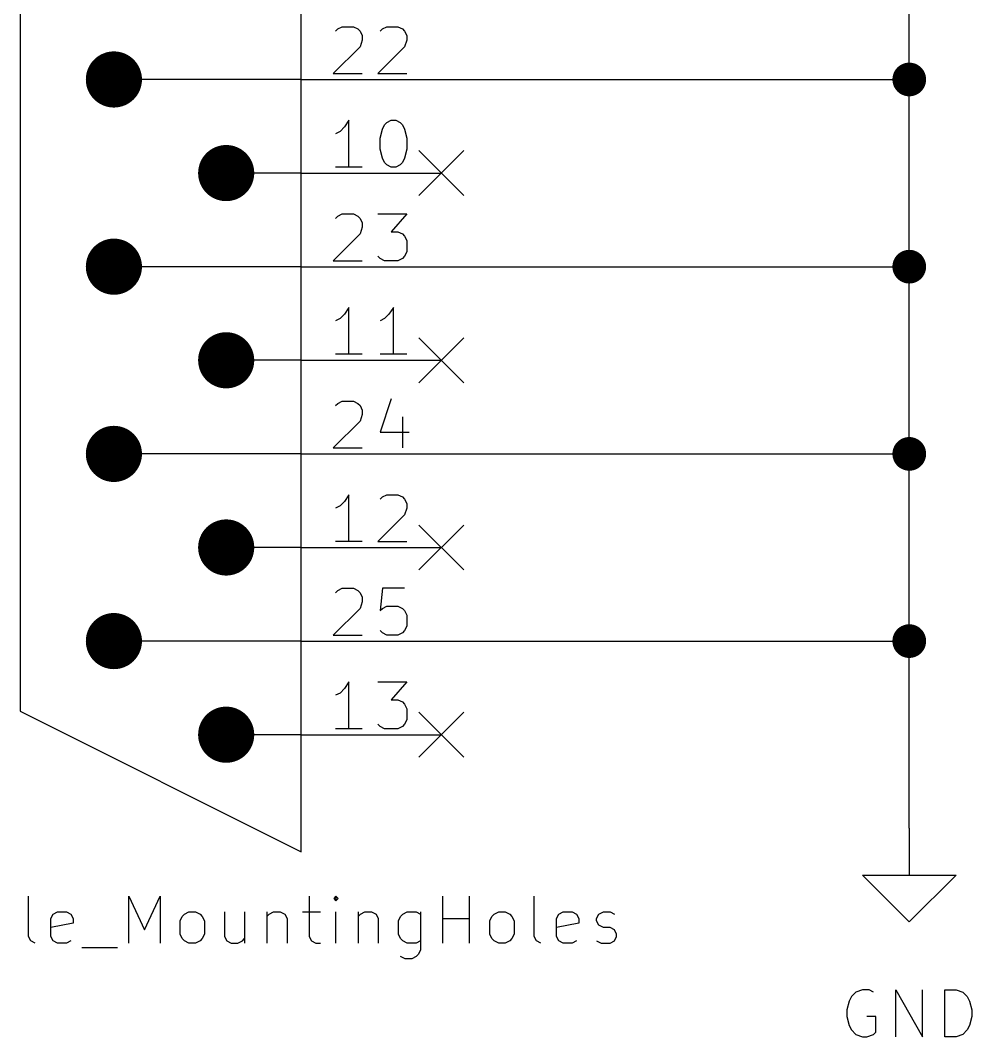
# Model space of a CAD drawing. Extents: x 0.3 to 16.3, y -11.7 to -0.2.
# Drawn here: x 10.325 to 11.342, y -3.373 to -2.287 of the extents above; entities that cross this region are included whole.
import ezdxf

# ---------------------------------------------------------------- set-up
doc = ezdxf.new("R2010")
doc.units = 0
doc.header["$MEASUREMENT"] = 0
doc.layers.add('BLACK', color=7, linetype='CONTINUOUS')

msp = doc.modelspace()

# ---------------------------------------------------------------- linework, layer by layer
at = {"layer": 'BLACK', "linetype": 'CONTINUOUS'}
for p, q in [((10.625, -3.175), (10.625, -0.525)), ((10.325, -0.675), (10.325, -3.025)), ((11.275, -2.35), (11.275, -2.15)), ((10.6619, -2.29838), (10.6643, -2.296)), ((10.6619, -2.29838), (10.6643, -2.296)), ((10.6643, -2.296), (10.669, -2.29362)), ((10.6643, -2.296), (10.669, -2.29362)), ((10.669, -2.29362), (10.6809, -2.29362)), ((10.669, -2.29362), (10.6809, -2.29362)), ((10.6809, -2.29362), (10.6857, -2.296)), ((10.6809, -2.29362), (10.6857, -2.296)), ((10.6857, -2.296), (10.6881, -2.29838)), ((10.6857, -2.296), (10.6881, -2.29838)), ((10.6881, -2.29838), (10.6905, -2.30314)), ((10.6881, -2.29838), (10.6905, -2.30314)), ((10.7095, -2.29838), (10.7119, -2.296)), ((10.7095, -2.29838), (10.7119, -2.296)), ((10.7119, -2.296), (10.7167, -2.29362)), ((10.7119, -2.296), (10.7167, -2.29362)), ((10.7167, -2.29362), (10.7286, -2.29362)), ((10.7167, -2.29362), (10.7286, -2.29362)), ((10.7286, -2.29362), (10.7333, -2.296)), ((10.7286, -2.29362), (10.7333, -2.296)), ((10.7333, -2.296), (10.7357, -2.29838)), ((10.7333, -2.296), (10.7357, -2.29838)), ((10.7357, -2.29838), (10.7381, -2.30314)), ((10.7357, -2.29838), (10.7381, -2.30314)), ((10.6905, -2.3079), (10.6881, -2.31505)), ((10.6905, -2.3079), (10.6881, -2.31505)), ((10.6905, -2.30314), (10.6905, -2.3079)), ((10.6905, -2.30314), (10.6905, -2.3079)), ((10.7381, -2.3079), (10.7357, -2.31505)), ((10.7381, -2.3079), (10.7357, -2.31505)), ((10.7381, -2.30314), (10.7381, -2.3079)), ((10.7381, -2.30314), (10.7381, -2.3079)), ((10.6881, -2.31505), (10.6595, -2.34362)), ((10.6881, -2.31505), (10.6595, -2.34362)), ((10.7357, -2.31505), (10.7071, -2.34362)), ((10.7357, -2.31505), (10.7071, -2.34362)), ((10.6595, -2.34362), (10.6905, -2.34362)), ((10.6595, -2.34362), (10.6905, -2.34362)), ((10.7071, -2.34362), (10.7381, -2.34362)), ((10.7071, -2.34362), (10.7381, -2.34362)), ((10.625, -2.35), (10.455, -2.35)), ((10.625, -2.35), (10.775, -2.35)), ((10.625, -2.35), (10.775, -2.35)), ((10.775, -2.35), (11.275, -2.35)), ((11.275, -2.55), (11.275, -2.35)), ((10.6762, -2.39362), (10.6714, -2.40076)), ((10.6762, -2.39362), (10.6714, -2.40076)), ((10.6762, -2.44362), (10.6762, -2.39362)), ((10.6762, -2.44362), (10.6762, -2.39362)), ((10.7119, -2.40314), (10.7143, -2.39838)), ((10.7119, -2.40314), (10.7143, -2.39838)), ((10.7143, -2.39838), (10.7167, -2.396)), ((10.7143, -2.39838), (10.7167, -2.396)), ((10.7167, -2.396), (10.7214, -2.39362)), ((10.7167, -2.396), (10.7214, -2.39362)), ((10.7214, -2.39362), (10.7262, -2.39362)), ((10.7214, -2.39362), (10.7262, -2.39362)), ((10.7262, -2.39362), (10.7309, -2.396)), ((10.7262, -2.39362), (10.7309, -2.396)), ((10.7309, -2.396), (10.7333, -2.39838)), ((10.7309, -2.396), (10.7333, -2.39838)), ((10.7333, -2.39838), (10.7357, -2.40314)), ((10.7333, -2.39838), (10.7357, -2.40314)), ((10.6667, -2.40552), (10.6619, -2.4079)), ((10.6667, -2.40552), (10.6619, -2.4079)), ((10.6714, -2.40076), (10.6667, -2.40552)), ((10.6714, -2.40076), (10.6667, -2.40552)), ((10.7095, -2.41267), (10.7119, -2.40314)), ((10.7095, -2.41267), (10.7119, -2.40314)), ((10.7357, -2.40314), (10.7381, -2.41267)), ((10.7357, -2.40314), (10.7381, -2.41267)), ((10.7095, -2.42457), (10.7095, -2.41267)), ((10.7095, -2.42457), (10.7095, -2.41267)), ((10.7381, -2.41267), (10.7381, -2.42457)), ((10.7381, -2.41267), (10.7381, -2.42457)), ((10.7119, -2.43409), (10.7095, -2.42457)), ((10.7119, -2.43409), (10.7095, -2.42457)), ((10.7381, -2.42457), (10.7357, -2.43409)), ((10.7381, -2.42457), (10.7357, -2.43409)), ((10.751, -2.426), (10.799, -2.474)), ((10.799, -2.426), (10.751, -2.474)), ((10.7143, -2.43885), (10.7119, -2.43409)), ((10.7143, -2.43885), (10.7119, -2.43409)), ((10.7167, -2.44124), (10.7143, -2.43885)), ((10.7167, -2.44124), (10.7143, -2.43885)), ((10.7214, -2.44362), (10.7167, -2.44124)), ((10.7214, -2.44362), (10.7167, -2.44124)), ((10.7309, -2.44124), (10.7262, -2.44362)), ((10.7309, -2.44124), (10.7262, -2.44362)), ((10.7333, -2.43885), (10.7309, -2.44124)), ((10.7333, -2.43885), (10.7309, -2.44124)), ((10.7357, -2.43409), (10.7333, -2.43885)), ((10.7357, -2.43409), (10.7333, -2.43885)), ((10.625, -2.45), (10.575, -2.45)), ((10.625, -2.45), (10.775, -2.45)), ((10.625, -2.45), (10.775, -2.45)), ((10.6905, -2.44362), (10.6619, -2.44362)), ((10.6905, -2.44362), (10.6619, -2.44362)), ((10.7262, -2.44362), (10.7214, -2.44362)), ((10.7262, -2.44362), (10.7214, -2.44362)), ((10.6619, -2.49838), (10.6643, -2.496)), ((10.6619, -2.49838), (10.6643, -2.496)), ((10.6643, -2.496), (10.669, -2.49362)), ((10.6643, -2.496), (10.669, -2.49362)), ((10.669, -2.49362), (10.6809, -2.49362)), ((10.669, -2.49362), (10.6809, -2.49362)), ((10.6809, -2.49362), (10.6857, -2.496)), ((10.6809, -2.49362), (10.6857, -2.496)), ((10.6857, -2.496), (10.6881, -2.49838)), ((10.6857, -2.496), (10.6881, -2.49838)), ((10.7071, -2.49362), (10.7381, -2.49362)), ((10.7071, -2.49362), (10.7381, -2.49362)), ((10.7381, -2.49362), (10.7214, -2.51267)), ((10.7381, -2.49362), (10.7214, -2.51267)), ((10.6881, -2.49838), (10.6905, -2.50314)), ((10.6881, -2.49838), (10.6905, -2.50314)), ((10.6905, -2.5079), (10.6881, -2.51505)), ((10.6905, -2.5079), (10.6881, -2.51505)), ((10.6905, -2.50314), (10.6905, -2.5079)), ((10.6905, -2.50314), (10.6905, -2.5079)), ((10.6881, -2.51505), (10.6595, -2.54362)), ((10.6881, -2.51505), (10.6595, -2.54362)), ((10.7214, -2.51267), (10.7286, -2.51267)), ((10.7214, -2.51267), (10.7286, -2.51267)), ((10.7286, -2.51267), (10.7333, -2.51505)), ((10.7286, -2.51267), (10.7333, -2.51505)), ((10.7333, -2.51505), (10.7357, -2.51743)), ((10.7333, -2.51505), (10.7357, -2.51743)), ((10.7357, -2.51743), (10.7381, -2.52219)), ((10.7357, -2.51743), (10.7381, -2.52219)), ((10.7381, -2.52219), (10.7381, -2.53409)), ((10.7381, -2.52219), (10.7381, -2.53409)), ((10.7095, -2.54124), (10.7071, -2.53885)), ((10.7095, -2.54124), (10.7071, -2.53885)), ((10.7357, -2.53885), (10.7333, -2.54124)), ((10.7357, -2.53885), (10.7333, -2.54124)), ((10.7381, -2.53409), (10.7357, -2.53885)), ((10.7381, -2.53409), (10.7357, -2.53885)), ((10.625, -2.55), (10.455, -2.55)), ((10.625, -2.55), (10.775, -2.55)), ((10.625, -2.55), (10.775, -2.55)), ((10.6595, -2.54362), (10.6905, -2.54362)), ((10.6595, -2.54362), (10.6905, -2.54362)), ((10.7143, -2.54362), (10.7095, -2.54124)), ((10.7143, -2.54362), (10.7095, -2.54124)), ((10.7286, -2.54362), (10.7143, -2.54362)), ((10.7286, -2.54362), (10.7143, -2.54362)), ((10.7333, -2.54124), (10.7286, -2.54362)), ((10.7333, -2.54124), (10.7286, -2.54362)), ((10.775, -2.55), (11.275, -2.55)), ((11.275, -2.75), (11.275, -2.55)), ((10.6762, -2.59362), (10.6714, -2.60076)), ((10.6762, -2.59362), (10.6714, -2.60076)), ((10.6762, -2.64362), (10.6762, -2.59362)), ((10.6762, -2.64362), (10.6762, -2.59362)), ((10.7238, -2.59362), (10.719, -2.60076)), ((10.7238, -2.59362), (10.719, -2.60076)), ((10.7238, -2.64362), (10.7238, -2.59362)), ((10.7238, -2.64362), (10.7238, -2.59362)), ((10.6667, -2.60552), (10.6619, -2.6079)), ((10.6667, -2.60552), (10.6619, -2.6079)), ((10.6714, -2.60076), (10.6667, -2.60552)), ((10.6714, -2.60076), (10.6667, -2.60552)), ((10.7143, -2.60552), (10.7095, -2.6079)), ((10.7143, -2.60552), (10.7095, -2.6079)), ((10.719, -2.60076), (10.7143, -2.60552)), ((10.719, -2.60076), (10.7143, -2.60552)), ((10.751, -2.626), (10.799, -2.674)), ((10.799, -2.626), (10.751, -2.674)), ((10.6905, -2.64362), (10.6619, -2.64362)), ((10.6905, -2.64362), (10.6619, -2.64362)), ((10.7381, -2.64362), (10.7095, -2.64362)), ((10.7381, -2.64362), (10.7095, -2.64362)), ((10.625, -2.65), (10.575, -2.65)), ((10.625, -2.65), (10.775, -2.65)), ((10.625, -2.65), (10.775, -2.65)), ((10.7214, -2.69124), (10.7095, -2.72695)), ((10.7214, -2.69124), (10.7095, -2.72695)), ((10.6619, -2.69838), (10.6643, -2.696)), ((10.6619, -2.69838), (10.6643, -2.696)), ((10.6643, -2.696), (10.669, -2.69362)), ((10.6643, -2.696), (10.669, -2.69362)), ((10.669, -2.69362), (10.6809, -2.69362)), ((10.669, -2.69362), (10.6809, -2.69362)), ((10.6809, -2.69362), (10.6857, -2.696)), ((10.6809, -2.69362), (10.6857, -2.696)), ((10.6857, -2.696), (10.6881, -2.69838)), ((10.6857, -2.696), (10.6881, -2.69838)), ((10.6881, -2.69838), (10.6905, -2.70314)), ((10.6881, -2.69838), (10.6905, -2.70314)), ((10.6905, -2.70314), (10.6905, -2.7079)), ((10.6905, -2.70314), (10.6905, -2.7079)), ((10.6905, -2.7079), (10.6881, -2.71505)), ((10.6905, -2.7079), (10.6881, -2.71505)), ((10.7333, -2.71028), (10.7333, -2.74362)), ((10.7333, -2.71028), (10.7333, -2.74362)), ((10.6881, -2.71505), (10.6595, -2.74362)), ((10.6881, -2.71505), (10.6595, -2.74362)), ((10.7095, -2.72695), (10.7405, -2.72695)), ((10.7095, -2.72695), (10.7405, -2.72695)), ((10.6595, -2.74362), (10.6905, -2.74362)), ((10.6595, -2.74362), (10.6905, -2.74362)), ((10.625, -2.75), (10.455, -2.75)), ((10.625, -2.75), (10.775, -2.75)), ((10.625, -2.75), (10.775, -2.75)), ((10.775, -2.75), (11.275, -2.75)), ((11.275, -2.95), (11.275, -2.75)), ((10.6714, -2.80076), (10.6667, -2.80552)), ((10.6714, -2.80076), (10.6667, -2.80552)), ((10.6762, -2.79362), (10.6714, -2.80076)), ((10.6762, -2.79362), (10.6714, -2.80076)), ((10.6762, -2.84362), (10.6762, -2.79362)), ((10.6762, -2.84362), (10.6762, -2.79362)), ((10.7095, -2.79838), (10.7119, -2.796)), ((10.7095, -2.79838), (10.7119, -2.796)), ((10.7119, -2.796), (10.7167, -2.79362)), ((10.7119, -2.796), (10.7167, -2.79362)), ((10.7167, -2.79362), (10.7286, -2.79362)), ((10.7167, -2.79362), (10.7286, -2.79362)), ((10.7286, -2.79362), (10.7333, -2.796)), ((10.7286, -2.79362), (10.7333, -2.796)), ((10.7333, -2.796), (10.7357, -2.79838)), ((10.7333, -2.796), (10.7357, -2.79838)), ((10.7357, -2.79838), (10.7381, -2.80314)), ((10.7357, -2.79838), (10.7381, -2.80314)), ((10.6667, -2.80552), (10.6619, -2.8079)), ((10.6667, -2.80552), (10.6619, -2.8079)), ((10.7381, -2.8079), (10.7357, -2.81505)), ((10.7381, -2.8079), (10.7357, -2.81505)), ((10.7381, -2.80314), (10.7381, -2.8079)), ((10.7381, -2.80314), (10.7381, -2.8079)), ((10.7357, -2.81505), (10.7071, -2.84362)), ((10.7357, -2.81505), (10.7071, -2.84362)), ((10.751, -2.826), (10.799, -2.874)), ((10.799, -2.826), (10.751, -2.874)), ((10.6905, -2.84362), (10.6619, -2.84362)), ((10.6905, -2.84362), (10.6619, -2.84362)), ((10.7071, -2.84362), (10.7381, -2.84362)), ((10.7071, -2.84362), (10.7381, -2.84362)), ((10.625, -2.85), (10.575, -2.85)), ((10.625, -2.85), (10.775, -2.85)), ((10.625, -2.85), (10.775, -2.85)), ((10.6619, -2.89838), (10.6643, -2.896)), ((10.6619, -2.89838), (10.6643, -2.896)), ((10.6643, -2.896), (10.669, -2.89362)), ((10.6643, -2.896), (10.669, -2.89362)), ((10.669, -2.89362), (10.6809, -2.89362)), ((10.669, -2.89362), (10.6809, -2.89362)), ((10.6809, -2.89362), (10.6857, -2.896)), ((10.6809, -2.89362), (10.6857, -2.896)), ((10.6857, -2.896), (10.6881, -2.89838)), ((10.6857, -2.896), (10.6881, -2.89838)), ((10.6881, -2.89838), (10.6905, -2.90314)), ((10.6881, -2.89838), (10.6905, -2.90314)), ((10.7119, -2.89362), (10.7095, -2.91743)), ((10.7119, -2.89362), (10.7095, -2.91743)), ((10.7357, -2.89362), (10.7119, -2.89362)), ((10.7357, -2.89362), (10.7119, -2.89362)), ((10.6905, -2.9079), (10.6881, -2.91505)), ((10.6905, -2.9079), (10.6881, -2.91505)), ((10.6905, -2.90314), (10.6905, -2.9079)), ((10.6905, -2.90314), (10.6905, -2.9079)), ((10.6881, -2.91505), (10.6595, -2.94362)), ((10.6881, -2.91505), (10.6595, -2.94362)), ((10.7095, -2.91743), (10.7119, -2.91505)), ((10.7095, -2.91743), (10.7119, -2.91505)), ((10.7119, -2.91505), (10.7167, -2.91267)), ((10.7119, -2.91505), (10.7167, -2.91267)), ((10.7167, -2.91267), (10.7286, -2.91267)), ((10.7167, -2.91267), (10.7286, -2.91267)), ((10.7286, -2.91267), (10.7333, -2.91505)), ((10.7286, -2.91267), (10.7333, -2.91505)), ((10.7333, -2.91505), (10.7357, -2.91743)), ((10.7333, -2.91505), (10.7357, -2.91743)), ((10.7357, -2.91743), (10.7381, -2.92219)), ((10.7357, -2.91743), (10.7381, -2.92219)), ((10.7381, -2.92219), (10.7381, -2.93409)), ((10.7381, -2.92219), (10.7381, -2.93409)), ((10.7119, -2.94124), (10.7095, -2.93885)), ((10.7119, -2.94124), (10.7095, -2.93885)), ((10.7167, -2.94362), (10.7119, -2.94124)), ((10.7167, -2.94362), (10.7119, -2.94124)), ((10.7333, -2.94124), (10.7286, -2.94362)), ((10.7333, -2.94124), (10.7286, -2.94362)), ((10.7357, -2.93885), (10.7333, -2.94124)), ((10.7357, -2.93885), (10.7333, -2.94124)), ((10.7381, -2.93409), (10.7357, -2.93885)), ((10.7381, -2.93409), (10.7357, -2.93885)), ((10.625, -2.95), (10.455, -2.95)), ((10.625, -2.95), (10.775, -2.95)), ((10.625, -2.95), (10.775, -2.95)), ((10.6595, -2.94362), (10.6905, -2.94362)), ((10.6595, -2.94362), (10.6905, -2.94362)), ((10.7286, -2.94362), (10.7167, -2.94362)), ((10.7286, -2.94362), (10.7167, -2.94362)), ((10.775, -2.95), (11.275, -2.95)), ((11.275, -3.15), (11.275, -2.95)), ((10.6762, -2.99362), (10.6714, -3.00076)), ((10.6762, -2.99362), (10.6714, -3.00076)), ((10.6762, -3.04362), (10.6762, -2.99362)), ((10.6762, -3.04362), (10.6762, -2.99362)), ((10.7071, -2.99362), (10.7381, -2.99362)), ((10.7071, -2.99362), (10.7381, -2.99362)), ((10.7381, -2.99362), (10.7214, -3.01267)), ((10.7381, -2.99362), (10.7214, -3.01267)), ((10.6667, -3.00552), (10.6619, -3.0079)), ((10.6667, -3.00552), (10.6619, -3.0079)), ((10.6714, -3.00076), (10.6667, -3.00552)), ((10.6714, -3.00076), (10.6667, -3.00552)), ((10.7214, -3.01267), (10.7286, -3.01267)), ((10.7214, -3.01267), (10.7286, -3.01267)), ((10.7286, -3.01267), (10.7333, -3.01505)), ((10.7286, -3.01267), (10.7333, -3.01505)), ((10.7333, -3.01505), (10.7357, -3.01743)), ((10.7333, -3.01505), (10.7357, -3.01743)), ((10.7357, -3.01743), (10.7381, -3.02219)), ((10.7357, -3.01743), (10.7381, -3.02219)), ((10.325, -3.025), (10.625, -3.175)), ((10.7381, -3.02219), (10.7381, -3.03409)), ((10.7381, -3.02219), (10.7381, -3.03409)), ((10.751, -3.026), (10.799, -3.074)), ((10.799, -3.026), (10.751, -3.074)), ((10.7095, -3.04124), (10.7071, -3.03885)), ((10.7095, -3.04124), (10.7071, -3.03885)), ((10.7357, -3.03885), (10.7333, -3.04124)), ((10.7357, -3.03885), (10.7333, -3.04124)), ((10.7381, -3.03409), (10.7357, -3.03885)), ((10.7381, -3.03409), (10.7357, -3.03885)), ((10.625, -3.05), (10.575, -3.05)), ((10.625, -3.05), (10.775, -3.05)), ((10.625, -3.05), (10.775, -3.05)), ((10.6905, -3.04362), (10.6619, -3.04362)), ((10.6905, -3.04362), (10.6619, -3.04362)), ((10.7143, -3.04362), (10.7095, -3.04124)), ((10.7143, -3.04362), (10.7095, -3.04124)), ((10.7286, -3.04362), (10.7143, -3.04362)), ((10.7286, -3.04362), (10.7143, -3.04362)), ((10.7333, -3.04124), (10.7286, -3.04362)), ((10.7333, -3.04124), (10.7286, -3.04362)), ((11.275, -3.15), (11.275, -3.2)), ((11.275, -3.25), (11.225, -3.2)), ((11.225, -3.2), (11.275, -3.2)), ((11.275, -3.2), (11.325, -3.2)), ((11.325, -3.2), (11.275, -3.25)), ((10.3338, -3.26547), (10.3338, -3.22262)), ((10.3338, -3.26547), (10.3338, -3.22262)), ((10.4409, -3.27262), (10.4409, -3.22262)), ((10.4409, -3.22262), (10.4576, -3.25833)), ((10.4409, -3.27262), (10.4409, -3.22262)), ((10.4409, -3.22262), (10.4576, -3.25833)), ((10.4576, -3.25833), (10.4743, -3.22262)), ((10.4576, -3.25833), (10.4743, -3.22262)), ((10.4743, -3.22262), (10.4743, -3.27262)), ((10.4743, -3.22262), (10.4743, -3.27262)), ((10.6338, -3.22262), (10.6338, -3.26547)), ((10.6338, -3.22262), (10.6338, -3.26547)), ((10.6623, -3.22262), (10.66, -3.225)), ((10.6623, -3.22262), (10.66, -3.225)), ((10.6647, -3.225), (10.6623, -3.22262)), ((10.6623, -3.22262), (10.6623, -3.22738)), ((10.6647, -3.225), (10.6623, -3.22262)), ((10.6623, -3.22262), (10.6623, -3.22738)), ((10.7766, -3.27262), (10.7766, -3.22262)), ((10.7766, -3.27262), (10.7766, -3.22262)), ((10.8052, -3.27262), (10.8052, -3.22262)), ((10.8052, -3.27262), (10.8052, -3.22262)), ((10.8743, -3.26547), (10.8743, -3.22262)), ((10.8743, -3.26547), (10.8743, -3.22262)), ((10.66, -3.225), (10.6623, -3.22738)), ((10.66, -3.225), (10.6623, -3.22738)), ((10.6623, -3.22738), (10.6647, -3.225)), ((10.6623, -3.22738), (10.6647, -3.225)), ((10.3576, -3.24643), (10.36, -3.24167)), ((10.3576, -3.24643), (10.36, -3.24167)), ((10.3576, -3.26547), (10.3576, -3.24643)), ((10.3576, -3.26547), (10.3576, -3.24643)), ((10.36, -3.24167), (10.3647, -3.23928)), ((10.36, -3.24167), (10.3647, -3.23928)), ((10.3647, -3.23928), (10.3743, -3.23928)), ((10.3647, -3.23928), (10.3743, -3.23928)), ((10.3743, -3.23928), (10.379, -3.24167)), ((10.3743, -3.23928), (10.379, -3.24167)), ((10.379, -3.24167), (10.3814, -3.24643)), ((10.379, -3.24167), (10.3814, -3.24643)), ((10.3814, -3.24643), (10.3814, -3.25119)), ((10.3814, -3.24643), (10.3814, -3.25119)), ((10.4957, -3.24881), (10.4981, -3.24405)), ((10.4957, -3.24881), (10.4981, -3.24405)), ((10.4981, -3.24405), (10.5004, -3.24167)), ((10.4981, -3.24405), (10.5004, -3.24167)), ((10.5004, -3.24167), (10.5052, -3.23928)), ((10.5004, -3.24167), (10.5052, -3.23928)), ((10.5052, -3.23928), (10.5123, -3.23928)), ((10.5052, -3.23928), (10.5123, -3.23928)), ((10.5123, -3.23928), (10.5171, -3.24167)), ((10.5123, -3.23928), (10.5171, -3.24167)), ((10.5171, -3.24167), (10.5195, -3.24405)), ((10.5171, -3.24167), (10.5195, -3.24405)), ((10.5195, -3.24405), (10.5219, -3.24881)), ((10.5195, -3.24405), (10.5219, -3.24881)), ((10.5433, -3.23928), (10.5433, -3.26547)), ((10.5433, -3.23928), (10.5433, -3.26547)), ((10.5647, -3.23928), (10.5647, -3.27262)), ((10.5647, -3.23928), (10.5647, -3.27262)), ((10.5885, -3.23928), (10.5885, -3.27262)), ((10.5885, -3.23928), (10.5885, -3.27262)), ((10.5885, -3.24405), (10.5909, -3.24167)), ((10.5885, -3.24405), (10.5909, -3.24167)), ((10.5909, -3.24167), (10.5957, -3.23928)), ((10.5909, -3.24167), (10.5957, -3.23928)), ((10.5957, -3.23928), (10.6028, -3.23928)), ((10.5957, -3.23928), (10.6028, -3.23928)), ((10.6028, -3.23928), (10.6076, -3.24167)), ((10.6028, -3.23928), (10.6076, -3.24167)), ((10.6076, -3.24167), (10.61, -3.24643)), ((10.6076, -3.24167), (10.61, -3.24643)), ((10.61, -3.24643), (10.61, -3.27262)), ((10.61, -3.24643), (10.61, -3.27262)), ((10.6266, -3.23928), (10.6457, -3.23928)), ((10.6266, -3.23928), (10.6457, -3.23928)), ((10.6623, -3.27262), (10.6623, -3.23928)), ((10.6623, -3.27262), (10.6623, -3.23928)), ((10.6862, -3.23928), (10.6862, -3.27262)), ((10.6862, -3.23928), (10.6862, -3.27262)), ((10.6862, -3.24405), (10.6885, -3.24167)), ((10.6862, -3.24405), (10.6885, -3.24167)), ((10.6885, -3.24167), (10.6933, -3.23928)), ((10.6885, -3.24167), (10.6933, -3.23928)), ((10.6933, -3.23928), (10.7004, -3.23928)), ((10.6933, -3.23928), (10.7004, -3.23928)), ((10.7004, -3.23928), (10.7052, -3.24167)), ((10.7004, -3.23928), (10.7052, -3.24167)), ((10.7052, -3.24167), (10.7076, -3.24643)), ((10.7052, -3.24167), (10.7076, -3.24643)), ((10.7076, -3.24643), (10.7076, -3.27262)), ((10.7076, -3.24643), (10.7076, -3.27262)), ((10.729, -3.24881), (10.7314, -3.24405)), ((10.729, -3.24881), (10.7314, -3.24405)), ((10.7314, -3.24405), (10.7338, -3.24167)), ((10.7314, -3.24405), (10.7338, -3.24167)), ((10.7338, -3.24167), (10.7385, -3.23928)), ((10.7338, -3.24167), (10.7385, -3.23928)), ((10.7385, -3.23928), (10.7481, -3.23928)), ((10.7385, -3.23928), (10.7481, -3.23928)), ((10.7481, -3.23928), (10.7528, -3.24167)), ((10.7481, -3.23928), (10.7528, -3.24167)), ((10.7528, -3.23928), (10.7528, -3.27976)), ((10.7528, -3.23928), (10.7528, -3.27976)), ((10.7766, -3.24643), (10.8052, -3.24643)), ((10.7766, -3.24643), (10.8052, -3.24643)), ((10.8266, -3.24881), (10.829, -3.24405)), ((10.8266, -3.24881), (10.829, -3.24405)), ((10.829, -3.24405), (10.8314, -3.24167)), ((10.829, -3.24405), (10.8314, -3.24167)), ((10.8314, -3.24167), (10.8362, -3.23928)), ((10.8314, -3.24167), (10.8362, -3.23928)), ((10.8362, -3.23928), (10.8433, -3.23928)), ((10.8362, -3.23928), (10.8433, -3.23928)), ((10.8433, -3.23928), (10.8481, -3.24167)), ((10.8433, -3.23928), (10.8481, -3.24167)), ((10.8481, -3.24167), (10.8504, -3.24405)), ((10.8481, -3.24167), (10.8504, -3.24405)), ((10.8504, -3.24405), (10.8528, -3.24881)), ((10.8504, -3.24405), (10.8528, -3.24881)), ((10.8981, -3.24643), (10.9004, -3.24167)), ((10.8981, -3.24643), (10.9004, -3.24167)), ((10.8981, -3.26547), (10.8981, -3.24643)), ((10.8981, -3.26547), (10.8981, -3.24643)), ((10.9004, -3.24167), (10.9052, -3.23928)), ((10.9004, -3.24167), (10.9052, -3.23928)), ((10.9052, -3.23928), (10.9147, -3.23928)), ((10.9052, -3.23928), (10.9147, -3.23928)), ((10.9147, -3.23928), (10.9195, -3.24167)), ((10.9147, -3.23928), (10.9195, -3.24167)), ((10.9195, -3.24167), (10.9219, -3.24643)), ((10.9195, -3.24167), (10.9219, -3.24643)), ((10.9219, -3.24643), (10.9219, -3.25119)), ((10.9219, -3.24643), (10.9219, -3.25119)), ((10.9409, -3.24643), (10.9433, -3.24167)), ((10.9409, -3.24643), (10.9433, -3.24167)), ((10.9409, -3.24881), (10.9409, -3.24643)), ((10.9409, -3.24881), (10.9409, -3.24643)), ((10.9433, -3.24167), (10.9481, -3.23928)), ((10.9433, -3.24167), (10.9481, -3.23928)), ((10.9481, -3.23928), (10.9552, -3.23928)), ((10.9481, -3.23928), (10.9552, -3.23928)), ((10.9552, -3.23928), (10.96, -3.24167)), ((10.9552, -3.23928), (10.96, -3.24167)), ((10.3814, -3.25119), (10.3576, -3.25595)), ((10.3814, -3.25119), (10.3576, -3.25595)), ((10.4957, -3.26309), (10.4957, -3.24881)), ((10.4957, -3.26309), (10.4957, -3.24881)), ((10.5219, -3.24881), (10.5219, -3.26309)), ((10.5219, -3.24881), (10.5219, -3.26309)), ((10.729, -3.26309), (10.729, -3.24881)), ((10.729, -3.26309), (10.729, -3.24881)), ((10.8266, -3.26309), (10.8266, -3.24881)), ((10.8266, -3.26309), (10.8266, -3.24881)), ((10.8528, -3.24881), (10.8528, -3.26309)), ((10.8528, -3.24881), (10.8528, -3.26309)), ((10.9219, -3.25119), (10.8981, -3.25595)), ((10.9219, -3.25119), (10.8981, -3.25595)), ((10.9433, -3.25357), (10.9409, -3.24881)), ((10.9433, -3.25357), (10.9409, -3.24881)), ((10.9481, -3.25595), (10.9433, -3.25357)), ((10.9481, -3.25595), (10.9433, -3.25357)), ((10.9552, -3.25595), (10.9481, -3.25595)), ((10.9552, -3.25595), (10.9481, -3.25595)), ((10.96, -3.25833), (10.9552, -3.25595)), ((10.96, -3.25833), (10.9552, -3.25595)), ((10.3362, -3.27024), (10.3338, -3.26547)), ((10.3362, -3.27024), (10.3338, -3.26547)), ((10.36, -3.27024), (10.3576, -3.26547)), ((10.36, -3.27024), (10.3576, -3.26547)), ((10.4981, -3.26785), (10.4957, -3.26309)), ((10.4981, -3.26785), (10.4957, -3.26309)), ((10.5004, -3.27024), (10.4981, -3.26785)), ((10.5004, -3.27024), (10.4981, -3.26785)), ((10.5195, -3.26785), (10.5171, -3.27024)), ((10.5195, -3.26785), (10.5171, -3.27024)), ((10.5219, -3.26309), (10.5195, -3.26785)), ((10.5219, -3.26309), (10.5195, -3.26785)), ((10.5433, -3.26547), (10.5457, -3.27024)), ((10.5433, -3.26547), (10.5457, -3.27024)), ((10.5623, -3.27024), (10.5647, -3.26785)), ((10.5623, -3.27024), (10.5647, -3.26785)), ((10.6338, -3.26547), (10.6362, -3.27024)), ((10.6338, -3.26547), (10.6362, -3.27024)), ((10.7314, -3.26785), (10.729, -3.26309)), ((10.7314, -3.26785), (10.729, -3.26309)), ((10.7338, -3.27024), (10.7314, -3.26785)), ((10.7338, -3.27024), (10.7314, -3.26785)), ((10.829, -3.26785), (10.8266, -3.26309)), ((10.829, -3.26785), (10.8266, -3.26309)), ((10.8314, -3.27024), (10.829, -3.26785)), ((10.8314, -3.27024), (10.829, -3.26785)), ((10.8504, -3.26785), (10.8481, -3.27024)), ((10.8504, -3.26785), (10.8481, -3.27024)), ((10.8528, -3.26309), (10.8504, -3.26785)), ((10.8528, -3.26309), (10.8504, -3.26785)), ((10.8766, -3.27024), (10.8743, -3.26547)), ((10.8766, -3.27024), (10.8743, -3.26547)), ((10.9004, -3.27024), (10.8981, -3.26547)), ((10.9004, -3.27024), (10.8981, -3.26547)), ((10.9623, -3.26309), (10.96, -3.25833)), ((10.9623, -3.26309), (10.96, -3.25833)), ((10.96, -3.27024), (10.9623, -3.26547)), ((10.96, -3.27024), (10.9623, -3.26547)), ((10.9623, -3.26547), (10.9623, -3.26309)), ((10.9623, -3.26547), (10.9623, -3.26309)), ((10.3409, -3.27262), (10.3362, -3.27024)), ((10.3409, -3.27262), (10.3362, -3.27024)), ((10.3647, -3.27262), (10.36, -3.27024)), ((10.3647, -3.27262), (10.36, -3.27024)), ((10.3743, -3.27262), (10.3647, -3.27262)), ((10.3743, -3.27262), (10.3647, -3.27262)), ((10.379, -3.27024), (10.3743, -3.27262)), ((10.379, -3.27024), (10.3743, -3.27262)), ((10.3909, -3.27738), (10.429, -3.27738)), ((10.3909, -3.27738), (10.429, -3.27738)), ((10.5052, -3.27262), (10.5004, -3.27024)), ((10.5052, -3.27262), (10.5004, -3.27024)), ((10.5123, -3.27262), (10.5052, -3.27262)), ((10.5123, -3.27262), (10.5052, -3.27262)), ((10.5171, -3.27024), (10.5123, -3.27262)), ((10.5171, -3.27024), (10.5123, -3.27262)), ((10.5457, -3.27024), (10.5504, -3.27262)), ((10.5457, -3.27024), (10.5504, -3.27262)), ((10.5504, -3.27262), (10.5576, -3.27262)), ((10.5504, -3.27262), (10.5576, -3.27262)), ((10.5576, -3.27262), (10.5623, -3.27024)), ((10.5576, -3.27262), (10.5623, -3.27024)), ((10.6362, -3.27024), (10.6409, -3.27262)), ((10.6362, -3.27024), (10.6409, -3.27262)), ((10.6409, -3.27262), (10.6457, -3.27262)), ((10.6409, -3.27262), (10.6457, -3.27262)), ((10.7385, -3.27262), (10.7338, -3.27024)), ((10.7385, -3.27262), (10.7338, -3.27024)), ((10.7481, -3.27262), (10.7385, -3.27262)), ((10.7481, -3.27262), (10.7385, -3.27262)), ((10.7528, -3.27024), (10.7481, -3.27262)), ((10.7528, -3.27024), (10.7481, -3.27262)), ((10.8362, -3.27262), (10.8314, -3.27024)), ((10.8362, -3.27262), (10.8314, -3.27024)), ((10.8433, -3.27262), (10.8362, -3.27262)), ((10.8433, -3.27262), (10.8362, -3.27262)), ((10.8481, -3.27024), (10.8433, -3.27262)), ((10.8481, -3.27024), (10.8433, -3.27262)), ((10.8814, -3.27262), (10.8766, -3.27024)), ((10.8814, -3.27262), (10.8766, -3.27024)), ((10.9052, -3.27262), (10.9004, -3.27024)), ((10.9052, -3.27262), (10.9004, -3.27024)), ((10.9147, -3.27262), (10.9052, -3.27262)), ((10.9147, -3.27262), (10.9052, -3.27262)), ((10.9195, -3.27024), (10.9147, -3.27262)), ((10.9195, -3.27024), (10.9147, -3.27262)), ((10.9409, -3.27024), (10.9457, -3.27262)), ((10.9409, -3.27024), (10.9457, -3.27262)), ((10.9457, -3.27262), (10.9552, -3.27262)), ((10.9457, -3.27262), (10.9552, -3.27262)), ((10.9552, -3.27262), (10.96, -3.27024)), ((10.9552, -3.27262), (10.96, -3.27024)), ((10.7362, -3.28928), (10.7314, -3.2869)), ((10.7362, -3.28928), (10.7314, -3.2869)), ((10.7433, -3.28928), (10.7362, -3.28928)), ((10.7433, -3.28928), (10.7362, -3.28928)), ((10.7481, -3.2869), (10.7433, -3.28928)), ((10.7481, -3.2869), (10.7433, -3.28928)), ((10.7504, -3.28452), (10.7481, -3.2869)), ((10.7504, -3.28452), (10.7481, -3.2869)), ((10.7528, -3.27976), (10.7504, -3.28452)), ((10.7528, -3.27976), (10.7504, -3.28452)), ((11.2131, -3.32976), (11.2107, -3.33452)), ((11.2179, -3.325), (11.2131, -3.32976)), ((11.225, -3.32261), (11.2179, -3.325)), ((11.2321, -3.32261), (11.225, -3.32261)), ((11.2369, -3.325), (11.2321, -3.32261)), ((11.2607, -3.37261), (11.2607, -3.32261)), ((11.2607, -3.32261), (11.2893, -3.37261)), ((11.2893, -3.37261), (11.2893, -3.32261)), ((11.3131, -3.37261), (11.3131, -3.32261)), ((11.3131, -3.32261), (11.325, -3.32261)), ((11.325, -3.32261), (11.3321, -3.325)), ((11.3321, -3.325), (11.3369, -3.32976)), ((11.3369, -3.32976), (11.3393, -3.33452)), ((11.2107, -3.33452), (11.2083, -3.34404)), ((11.2083, -3.34404), (11.2083, -3.35119)), ((11.3393, -3.33452), (11.3417, -3.34404)), ((11.3417, -3.34404), (11.3417, -3.35119)), ((11.2083, -3.35119), (11.2107, -3.36071)), ((11.2393, -3.35119), (11.2298, -3.35119)), ((11.2393, -3.36785), (11.2393, -3.35119)), ((11.3417, -3.35119), (11.3393, -3.36071)), ((11.2107, -3.36071), (11.2131, -3.36547)), ((11.2131, -3.36547), (11.2179, -3.37023)), ((11.3369, -3.36547), (11.3321, -3.37023)), ((11.3393, -3.36071), (11.3369, -3.36547)), ((11.2179, -3.37023), (11.225, -3.37261)), ((11.225, -3.37261), (11.2298, -3.37261)), ((11.2298, -3.37261), (11.2369, -3.37023)), ((11.2369, -3.37023), (11.2393, -3.36785)), ((11.325, -3.37261), (11.3131, -3.37261)), ((11.3321, -3.37023), (11.325, -3.37261))]:
    msp.add_line(p, q, dxfattribs=at)
at = {"layer": 'BLACK'}
for points, const_width in [([(10.41, -2.35, 1), (10.44, -2.35, 1)], 0.03), ([(11.266, -2.35, 1), (11.284, -2.35, 1)], 0.018), ([(10.53, -2.45, 1), (10.56, -2.45, 1)], 0.03), ([(10.41, -2.55, 1), (10.44, -2.55, 1)], 0.03), ([(11.266, -2.55, 1), (11.284, -2.55, 1)], 0.018), ([(10.53, -2.65, 1), (10.56, -2.65, 1)], 0.03), ([(10.41, -2.75, 1), (10.44, -2.75, 1)], 0.03), ([(11.266, -2.75, 1), (11.284, -2.75, 1)], 0.018), ([(10.53, -2.85, 1), (10.56, -2.85, 1)], 0.03), ([(10.41, -2.95, 1), (10.44, -2.95, 1)], 0.03), ([(11.266, -2.95, 1), (11.284, -2.95, 1)], 0.018), ([(10.53, -3.05, 1), (10.56, -3.05, 1)], 0.03)]:
    msp.add_lwpolyline(points, format="xyb", close=True, dxfattribs=dict(at, const_width=const_width))

doc.saveas('drawing.dxf')
